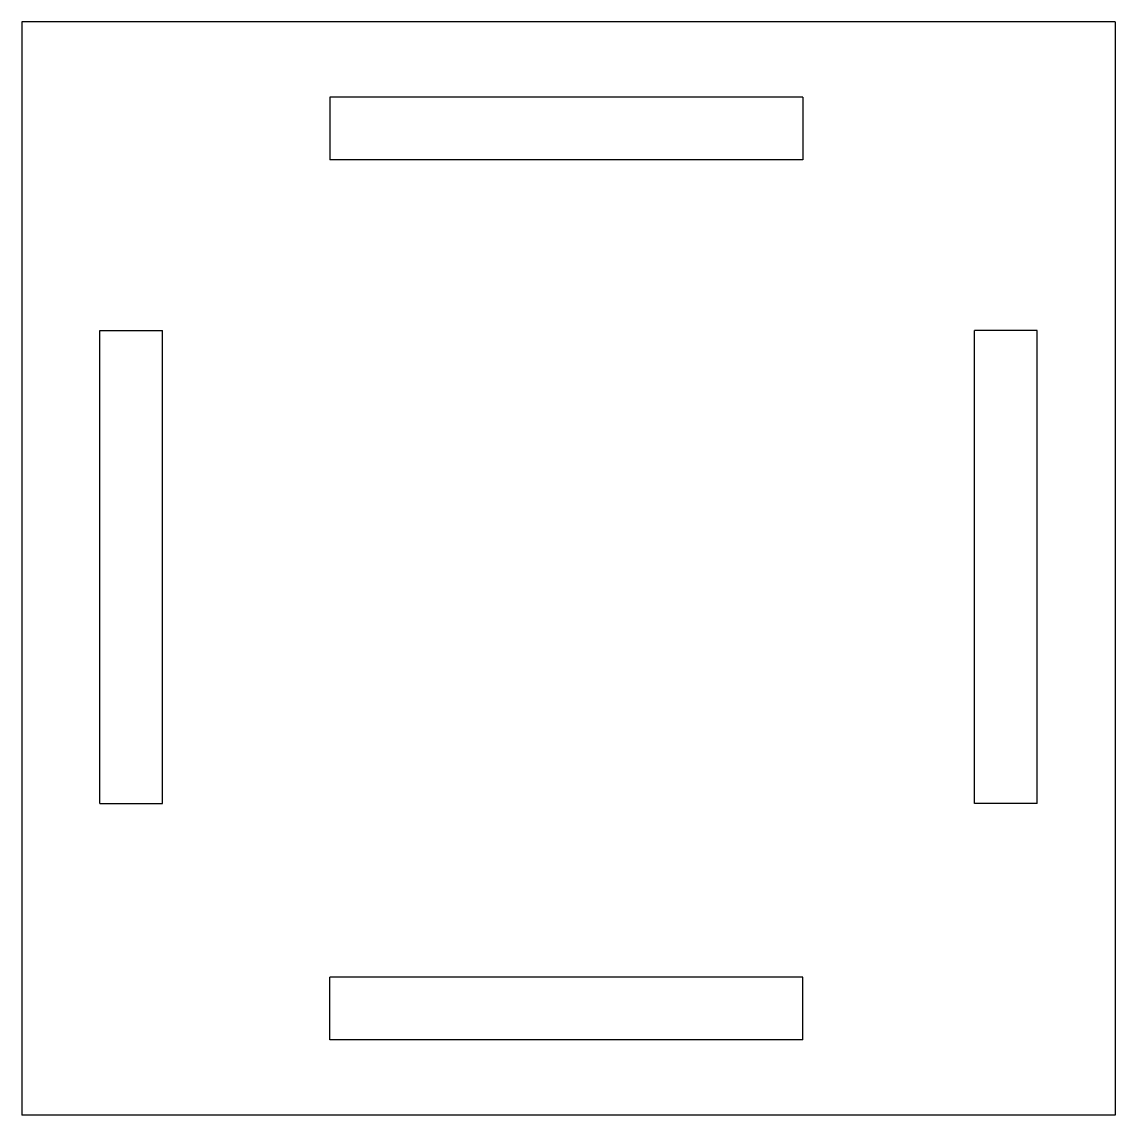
# Model space of a CAD drawing. Extents: x -17.5 to 17.5, y -31.2 to 3.8.
import ezdxf

# ---------------------------------------------------------------- set-up
doc = ezdxf.new("R2010")
doc.units = 0
doc.header["$MEASUREMENT"] = 0
doc.layers.add('VISIBLE', color=7, linetype='CONTINUOUS')

msp = doc.modelspace()

# ---------------------------------------------------------------- linework, layer by layer
at = {"layer": 'VISIBLE'}
for p, q in [((17.5, 3.79), (-17.5, 3.79)), ((-17.5, 3.79), (-17.5, -31.21)), ((17.5, 3.79), (17.5, -31.21)), ((-7.646, 1.378), (-7.646, -0.622)), ((7.5, 1.378), (-7.646, 1.378)), ((7.5, 1.378), (7.5, -0.622)), ((7.5, -0.622), (-7.646, -0.622)), ((-15, -21.237), (-15, -6.091)), ((-15, -6.091), (-13, -6.091)), ((-13, -21.237), (-13, -6.091)), ((15, -6.091), (13, -6.091)), ((13, -21.237), (13, -6.091)), ((15, -21.237), (15, -6.091)), ((-15, -21.237), (-13, -21.237)), ((15, -21.237), (13, -21.237)), ((-7.646, -28.798), (-7.646, -26.798)), ((7.5, -26.798), (-7.646, -26.798)), ((7.5, -28.798), (7.5, -26.798)), ((7.5, -28.798), (-7.646, -28.798)), ((17.5, -31.21), (-17.5, -31.21))]:
    msp.add_line(p, q, dxfattribs=at)

doc.saveas('drawing.dxf')
